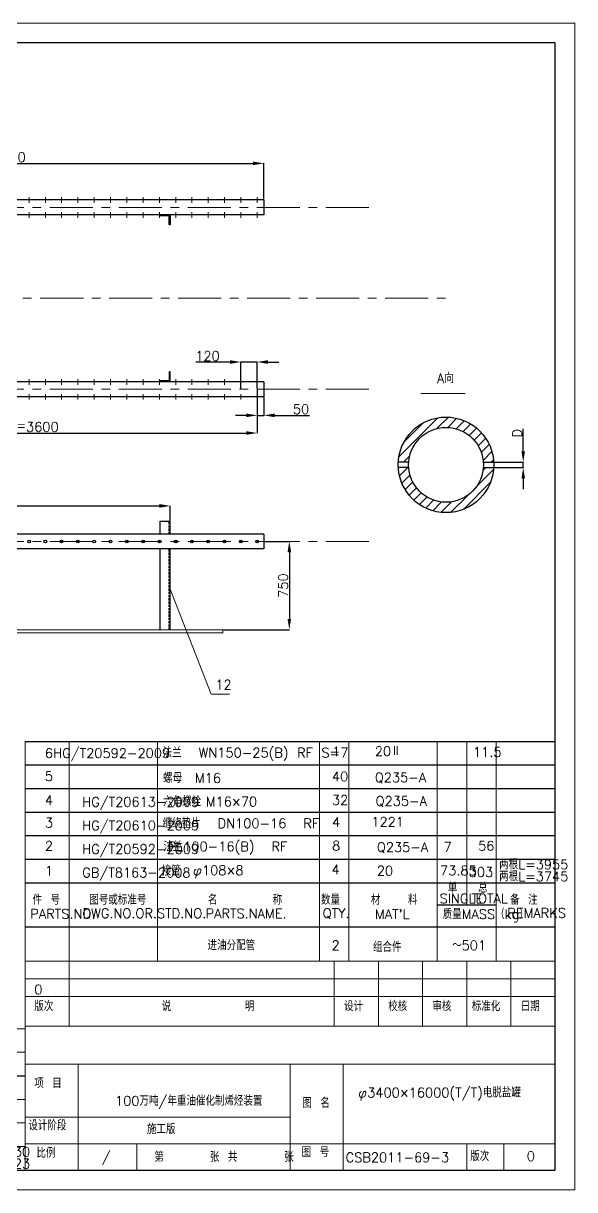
# Model space of a CAD drawing. Header units: millimetres. Extents: x 88585 to 143430, y -18275 to 16697.
# Drawn here: x 125734 to 129796, y -1514 to 7077 of the extents above; entities that cross this region are included whole.
import ezdxf
from ezdxf.enums import TextEntityAlignment as Align

# ---------------------------------------------------------------- set-up
doc = ezdxf.new("R2010")
doc.units = ezdxf.units.MM
doc.header["$PDMODE"] = 35
for name, pattern in [('CENTER', [50.8, 31.75, -6.35, 6.35, -6.35]), ('CENTERX2', [4, 2.5, -0.5, 0.5, -0.5]), ('DASHED2', [0.375, 0.25, -0.125])]:
    doc.linetypes.add(name, pattern=pattern)
doc.layers.get('Defpoints').update_dxf_attribs({"lineweight": 15})
doc.layers.add('1-THINLINE', color=7, linetype='Continuous')
for name, color, linetype, lineweight in [('Layer4', 7, 'Continuous', 15), ('中心线', 1, 'CENTERX2', 15), ('图层1', 3, 'Continuous', 15), ('图层2', 1, 'CENTER', 15), ('粗实线', 250, 'Continuous', 30), ('虚线', 6, 'DASHED2', 15)]:
    doc.layers.add(name, color=color, linetype=linetype, lineweight=lineweight)
doc.styles.get("Standard").update_dxf_attribs({"font": 'txt.shx', "height": 70, "bigfont": 'hzj.shx'})
doc.dimstyles.new('ISO-25$0', dxfattribs={"dimscale": 0.5, "dimtxt": 400, "dimasz": 3, "dimexe": 0.5, "dimexo": 0.625, "dimgap": 3, "dimtad": 1, "dimzin": 9, "dimdsep": 46, "dimtxsty": 'Standard', "dimcen": 2.5, "dimadec": 0, "dimazin": 0, "dimtfac": 1, "dimtmove": 0, "dimatfit": 3, "dimfxl": 0, "dimtolj": 1, "dimtzin": 0, "dimarcsym": 0})

# ---------------------------------------------------------------- blocks, each defined once
blk = doc.blocks.new('*D143')
at = {"layer": 'Defpoints', "color": 0}
for p in [(123856.4, 4381.5), (127456.4, 4381.5), (127456.4, 4059.4)]:
    blk.add_point(p, dxfattribs=at)
at = {"layer": '图层1', "color": 0, "lineweight": -2}
for p, q in [((123856.4, 4376.5), (123856.4, 4058.2)), ((127456.4, 4376.5), (127456.4, 4058.2)), ((123936.4, 4059.4), (127376.4, 4059.4))]:
    blk.add_line(p, q, dxfattribs=at)
at = {"layer": '图层1', "color": 0}
for points in [[(123936.4, 4072.8), (123936.4, 4046.1), (123856.4, 4059.4)], [(127376.4, 4072.8), (127376.4, 4046.1), (127456.4, 4059.4)]]:
    blk.add_solid(points, dxfattribs=at)
at = {"layer": '图层1', "color": 0, "insert": (125656.4, 4104.4), "char_height": 70, "attachment_point": 5}
blk.add_mtext('120×30＝3600', dxfattribs=at)
blk = doc.blocks.new('*D148')
at = {"layer": 'Defpoints', "color": 0}
for p in [(127456.4, 4381.5), (127506.4, 4327), (127456.4, 4189.5)]:
    blk.add_point(p, dxfattribs=at)
at = {"layer": '图层1', "color": 0, "lineweight": -2}
for p, q in [((127456.4, 4376.5), (127456.4, 4188.2)), ((127506.4, 4322), (127506.4, 4188.2)), ((127376.4, 4189.5), (127296.4, 4189.5)), ((127456.4, 4189.5), (127506.4, 4189.5)), ((127586.4, 4189.5), (127842.5, 4189.5))]:
    blk.add_line(p, q, dxfattribs=at)
at = {"layer": '图层1', "color": 0}
for points in [[(127376.4, 4202.8), (127376.4, 4176.1), (127456.4, 4189.5)], [(127586.4, 4202.8), (127586.4, 4176.1), (127506.4, 4189.5)]]:
    blk.add_solid(points, dxfattribs=at)
at = {"layer": '图层1', "color": 0, "insert": (127780, 4234.5), "char_height": 70, "attachment_point": 5}
blk.add_mtext('50', dxfattribs=at)
blk = doc.blocks.new('*D152')
at = {"layer": 'Defpoints', "color": 0}
for p in [(127336.4, 4582.3), (127336.4, 4381.5), (127456.4, 4381.5)]:
    blk.add_point(p, dxfattribs=at)
at = {"layer": '图层1', "color": 0, "lineweight": -2}
for p, q in [((127256.4, 4582.3), (127004.8, 4582.3)), ((127336.4, 4386.5), (127336.4, 4583.5)), ((127456.4, 4582.3), (127336.4, 4582.3)), ((127456.4, 4386.5), (127456.4, 4583.5)), ((127536.4, 4582.3), (127616.4, 4582.3))]:
    blk.add_line(p, q, dxfattribs=at)
at = {"layer": '图层1', "color": 0}
for points in [[(127256.4, 4595.6), (127256.4, 4568.9), (127336.4, 4582.3)], [(127536.4, 4595.6), (127536.4, 4568.9), (127456.4, 4582.3)]]:
    blk.add_solid(points, dxfattribs=at)
at = {"layer": '图层1', "color": 0, "insert": (127090.6, 4627.3), "char_height": 70, "attachment_point": 5}
blk.add_mtext('120', dxfattribs=at)
blk = doc.blocks.new('*D154')
at = {"layer": 'Defpoints', "color": 0}
for p in [(126816.4, 3522.8), (126816.4, 3410.3), (123556.4, 3260.8)]:
    blk.add_point(p, dxfattribs=at)
at = {"layer": '图层1', "color": 0, "lineweight": -2}
for p, q in [((123556.4, 3265.8), (123556.4, 3524)), ((123636.4, 3522.8), (126736.4, 3522.8)), ((126816.4, 3415.3), (126816.4, 3524))]:
    blk.add_line(p, q, dxfattribs=at)
at = {"layer": '图层1', "color": 0}
for points in [[(123636.4, 3536.1), (123636.4, 3509.4), (123556.4, 3522.8)], [(126736.4, 3536.1), (126736.4, 3509.4), (126816.4, 3522.8)]]:
    blk.add_solid(points, dxfattribs=at)
at = {"layer": '图层1', "color": 0, "insert": (125186.4, 3567.8), "char_height": 70, "attachment_point": 5}
blk.add_mtext('3260', dxfattribs=at)
blk = doc.blocks.new('*D248')
at = {"layer": 'Defpoints', "color": 0}
for p in [(129199.3, 3845), (129199.3, 3805), (129416.5, 3805)]:
    blk.add_point(p, dxfattribs=at)
at = {"layer": '图层1', "color": 0, "lineweight": -2}
for p, q in [((129416.5, 3925), (129416.5, 4091)), ((129204.3, 3845), (129417.7, 3845)), ((129204.3, 3805), (129417.7, 3805)), ((129416.5, 3805), (129416.5, 3845)), ((129416.5, 3725), (129416.5, 3645))]:
    blk.add_line(p, q, dxfattribs=at)
at = {"layer": '图层1', "color": 0}
for points in [[(129403.2, 3925), (129429.8, 3925), (129416.5, 3845)], [(129403.2, 3725), (129429.8, 3725), (129416.5, 3805)]]:
    blk.add_solid(points, dxfattribs=at)
at = {"layer": '图层1', "color": 0, "insert": (129371.5, 4057.6), "char_height": 70, "attachment_point": 5, "rotation": 90}
blk.add_mtext('D', dxfattribs=at)
blk = doc.blocks.new('*D252')
at = {"layer": 'Defpoints', "color": 0}
for p in [(127506.4, 6045.6), (123756.4, 5831.5), (127506.4, 5776)]:
    blk.add_point(p, dxfattribs=at)
at = {"layer": '图层1', "color": 0, "lineweight": -2}
for p, q in [((123756.4, 5836.5), (123756.4, 6046.9)), ((123836.4, 6045.6), (127426.4, 6045.6)), ((127506.4, 5781), (127506.4, 6046.9))]:
    blk.add_line(p, q, dxfattribs=at)
at = {"layer": '图层1', "color": 0}
for points in [[(123836.4, 6058.9), (123836.4, 6032.3), (123756.4, 6045.6)], [(127426.4, 6058.9), (127426.4, 6032.3), (127506.4, 6045.6)]]:
    blk.add_solid(points, dxfattribs=at)
at = {"layer": '图层1', "color": 0, "insert": (125631.4, 6090.6), "char_height": 70, "attachment_point": 5}
blk.add_mtext('3750', dxfattribs=at)
blk = doc.blocks.new('*D278')
at = {"layer": 'Defpoints', "color": 0}
for p in [(127506.4, 3260.8), (127204, 2610.3), (127693.7, 2610.3)]:
    blk.add_point(p, dxfattribs=at)
at = {"layer": '图层1', "color": 0, "lineweight": -2}
for p, q in [((127511.4, 3260.8), (127695, 3260.8)), ((127693.7, 3180.8), (127693.7, 2690.3)), ((127209, 2610.3), (127695, 2610.3))]:
    blk.add_line(p, q, dxfattribs=at)
at = {"layer": '图层1', "color": 0}
for points in [[(127680.4, 3180.8), (127707.1, 3180.8), (127693.7, 3260.8)], [(127680.4, 2690.3), (127707.1, 2690.3), (127693.7, 2610.3)]]:
    blk.add_solid(points, dxfattribs=at)
at = {"layer": '图层1', "color": 0, "insert": (127648.7, 2935.5), "char_height": 70, "attachment_point": 5, "rotation": 90}
blk.add_mtext('750', dxfattribs=at)

msp = doc.modelspace()

# ---------------------------------------------------------------- linework, layer by layer
at = {"layer": '1-THINLINE'}
for p, q in [((125747.156, 1787.905), (129650.951, 1787.905)), ((125747.156, 1614.403), (129650.951, 1614.403)), ((125747.156, 1614.403), (129650.951, 1614.403)), ((125747.156, 1440.901), (129650.951, 1440.901)), ((125747.156, 1267.399), (129650.951, 1267.399)), ((125747.156, 1093.897), (129650.951, 1093.897)), ((125747.156, 920.395), (129650.951, 920.395)), ((125747.156, 746.893), (129650.951, 746.893)), ((128783.441, 584.234), (129217.196, 584.234)), ((125747.156, 423.444), (129650.951, 423.444)), ((125747.156, 423.444), (129650.951, 423.444))]:
    msp.add_line(p, q, dxfattribs=at)
at = {"layer": 'Layer4'}
for p, q in [((127118.572, 2135.627), (126816.428, 2908.26)), ((127253.339, 2135.627), (127118.572, 2135.627)), ((126072.472, 1787.905), (126072.472, 421.576)), ((126723.105, 1787.905), (126723.105, 168.793)), ((127915.931, 1787.905), (127915.931, 168.793)), ((128132.808, 1787.905), (128132.808, 168.793)), ((128783.441, 1787.905), (128783.441, 168.793)), ((129000.318, 1787.905), (129000.318, 584.234)), ((129217.196, 1787.905), (129217.196, 168.793)), ((121843.361, -328.158), (125747.156, -328.158)), ((121843.361, -501.66), (125747.156, -501.66)), ((121843.361, -675.162), (125747.156, -675.162)), ((121843.361, -677.029), (125747.156, -677.029)), ((121843.361, -677.029), (125747.156, -677.029)), ((121843.361, -848.664), (125747.156, -848.664)), ((121843.361, -1022.166), (125747.156, -1022.166)), ((121843.361, -1195.668), (125747.156, -1195.668)), ((121843.361, -1195.668), (125747.156, -1195.668))]:
    msp.add_line(p, q, dxfattribs=at)
at = {"layer": 'Layer4', "color": 7}
for p, q in [((126072.472, 423.444), (126072.472, -308.337)), ((125747.156, 168.793), (129650.951, 168.793)), ((128024.37, 168.793), (128024.37, -308.337)), ((128349.686, 168.793), (128349.686, -308.337)), ((128675.002, 168.793), (128675.002, -308.337)), ((129000.318, 168.793), (129000.318, -308.337)), ((129325.635, 168.793), (129325.635, -308.337)), ((125747.156, 38.667), (129650.951, 38.667)), ((125747.156, -91.46), (129650.951, -91.46)), ((125747.156, -308.337), (129650.951, -308.337)), ((125747.156, -308.337), (129650.951, -308.337)), ((125747.156, -590.278), (129650.951, -590.278)), ((126137.535, -590.278), (126137.535, -1175.847)), ((127699.053, -590.278), (127699.053, -1371.037)), ((128089.433, -590.278), (128089.433, -1371.037)), ((122884.427, -677.029), (125747.156, -677.029)), ((125747.156, -980.658), (127699.053, -980.658)), ((125747.156, -1175.847), (129650.951, -1175.847)), ((126137.535, -1175.847), (126137.535, -1371.037)), ((126571.29, -1175.847), (126571.29, -1371.037)), ((129000.265, -1175.847), (129000.265, -1371.037)), ((129274.291, -1175.847), (129274.291, -1371.037))]:
    msp.add_line(p, q, dxfattribs=at)
at = {"layer": '图层1', "color": 7}
for p, q in [((117634.545, 7077.084), (129795.536, 7077.084)), ((129795.536, 7077.084), (129795.536, -1513.755)), ((129795.536, -1513.755), (117634.545, -1513.755))]:
    msp.add_line(p, q, dxfattribs=at)
at = {"layer": '图层1', "color": 0}
for p, q in [((125776.428, 5755.152), (125776.428, 5796.85)), ((125896.428, 5755.152), (125896.428, 5796.85)), ((126016.428, 5755.152), (126016.428, 5796.85)), ((126136.428, 5755.152), (126136.428, 5796.85)), ((126256.428, 5755.152), (126256.428, 5796.85)), ((126376.428, 5755.152), (126376.428, 5796.85)), ((126496.428, 5755.152), (126496.428, 5796.85)), ((126616.428, 5755.152), (126616.428, 5796.85)), ((126736.428, 5755.152), (126736.428, 5796.85)), ((126856.428, 5755.152), (126856.428, 5796.85)), ((126976.428, 5755.152), (126976.428, 5796.85)), ((127096.428, 5755.152), (127096.428, 5796.85)), ((127216.428, 5755.152), (127216.428, 5796.85)), ((127336.428, 5755.152), (127336.428, 5796.85)), ((127456.428, 5755.152), (127456.428, 5796.85)), ((125776.428, 5645.152), (125776.428, 5686.85)), ((125896.428, 5645.152), (125896.428, 5686.85)), ((126016.428, 5645.152), (126016.428, 5686.85)), ((126136.428, 5645.152), (126136.428, 5686.85)), ((126256.428, 5645.152), (126256.428, 5686.85)), ((126376.428, 5645.152), (126376.428, 5686.85)), ((126496.428, 5645.152), (126496.428, 5686.85)), ((126616.428, 5645.152), (126616.428, 5686.85)), ((126736.428, 5645.152), (126736.428, 5686.85)), ((126856.428, 5645.152), (126856.428, 5686.85)), ((126976.428, 5645.152), (126976.428, 5686.85)), ((127096.428, 5645.152), (127096.428, 5686.85)), ((127216.428, 5645.152), (127216.428, 5686.85)), ((127336.428, 5645.152), (127336.428, 5686.85)), ((127456.428, 5645.152), (127456.428, 5686.85)), ((126816.428, 5667.001), (126741.428, 5667.001)), ((125776.428, 4415.152), (125776.428, 4456.85)), ((125896.428, 4415.152), (125896.428, 4456.85)), ((126016.428, 4415.152), (126016.428, 4456.85)), ((126136.428, 4415.152), (126136.428, 4456.85)), ((126256.428, 4415.152), (126256.428, 4456.85)), ((126376.428, 4415.152), (126376.428, 4456.85)), ((126496.428, 4415.152), (126496.428, 4456.85)), ((126616.428, 4415.152), (126616.428, 4456.85)), ((126736.428, 4415.152), (126736.428, 4456.85)), ((126816.428, 4436.001), (126741.428, 4436.001)), ((126856.428, 4415.152), (126856.428, 4456.85)), ((126976.428, 4415.152), (126976.428, 4456.85)), ((127096.428, 4415.152), (127096.428, 4456.85)), ((127216.428, 4415.152), (127216.428, 4456.85)), ((127336.428, 4415.152), (127336.428, 4456.85)), ((127456.428, 4415.152), (127456.428, 4456.85)), ((125776.428, 4305.152), (125776.428, 4346.85)), ((125896.428, 4305.152), (125896.428, 4346.85)), ((126016.428, 4305.152), (126016.428, 4346.85)), ((126136.428, 4305.152), (126136.428, 4346.85)), ((126256.428, 4305.152), (126256.428, 4346.85)), ((126376.428, 4305.152), (126376.428, 4346.85)), ((126496.428, 4305.152), (126496.428, 4346.85)), ((126616.428, 4305.152), (126616.428, 4346.85)), ((126736.428, 4305.152), (126736.428, 4346.85)), ((126856.428, 4305.152), (126856.428, 4346.85)), ((126976.428, 4305.152), (126976.428, 4346.85)), ((127096.428, 4305.152), (127096.428, 4346.85)), ((127216.428, 4305.152), (127216.428, 4346.85)), ((127336.428, 4305.152), (127336.428, 4346.85)), ((127456.428, 4305.152), (127456.428, 4346.85)), ((128662.397, 4350.504), (128989.614, 4350.504)), ((128500.925, 3884.14), (128788.757, 4171.972)), ((128539.405, 3994.462), (128678.434, 4133.492)), ((128780.779, 4092.152), (128865.181, 4176.555)), ((128860.633, 4100.164), (128928.175, 4167.706)), ((128922.484, 4090.173), (128982.531, 4150.22)), ((128974.04, 4069.888), (129030.234, 4126.081)), ((129017.817, 4041.822), (129072.235, 4096.24)), ((129054.758, 4006.921), (129108.953, 4061.116)), ((129084.975, 3965.296), (129140.44, 4020.761)), ((129107.815, 3916.293), (129166.398, 3974.877)), ((128533.61, 3844.983), (128580.744, 3892.118)), ((129121.398, 3858.035), (129186.071, 3922.708)), ((128505.191, 3744.722), (128565.452, 3804.983)), ((129072.478, 3665.43), (129198.287, 3791.24)), ((129120.516, 3785.311), (129140.188, 3804.983)), ((129180.188, 3844.983), (129197.884, 3862.679)), ((128522.677, 3690.366), (128582.724, 3750.413)), ((128546.816, 3642.663), (128603.009, 3698.856)), ((128976.015, 3497.126), (129175.771, 3696.882)), ((128576.656, 3600.661), (128631.075, 3655.08)), ((128611.78, 3563.943), (128665.975, 3618.138)), ((128652.136, 3532.457), (128707.6, 3587.921)), ((128698.02, 3506.498), (128756.603, 3565.082)), ((128750.189, 3486.826), (128814.862, 3551.499)), ((128810.217, 3475.012), (128887.585, 3552.38)), ((128881.656, 3474.609), (129007.466, 3600.419)), ((123635.928, 2610.26), (127203.993, 2610.26)), ((123635.928, 2588.26), (127203.993, 2588.26)), ((127203.993, 2610.26), (127203.993, 2588.26)), ((125747.156, 1787.905), (125747.156, 421.576)), ((125747.156, 423.444), (125747.156, -1371.037))]:
    msp.add_line(p, q, dxfattribs=at)
at = {"layer": '图层2', "ltscale": 10}
for p, q in [((118817.618, 5721.501), (128295.237, 5721.501)), ((118238.808, 5051.501), (128874.047, 5051.501)), ((118817.618, 4381.501), (128295.237, 4381.501)), ((118817.618, 3260.76), (128295.237, 3260.76))]:
    msp.add_line(p, q, dxfattribs=at)
at = {"layer": '粗实线', "color": 7}
for p, q in [((129650.951, 6932.499), (117996.008, 6932.499)), ((129650.951, -1366.68), (129650.951, 6932.499)), ((127506.428, 5776.001), (123784.428, 5776.001)), ((127506.428, 5776.001), (127506.428, 5667.001)), ((127506.428, 5667.001), (123784.428, 5667.001)), ((126741.428, 5659.001), (126741.428, 5667.001)), ((126808.428, 5659.001), (126741.428, 5659.001)), ((126808.428, 5592.001), (126808.428, 5659.001)), ((126816.428, 5592.001), (126808.428, 5592.001)), ((126816.428, 5667.001), (126816.428, 5592.001)), ((126816.428, 4511.001), (126808.428, 4511.001)), ((126808.428, 4511.001), (126808.428, 4444.001)), ((126816.428, 4436.001), (126816.428, 4511.001)), ((127506.428, 4436.001), (123778.428, 4436.001)), ((126808.428, 4444.001), (126741.428, 4444.001)), ((126741.428, 4444.001), (126741.428, 4436.001)), ((127506.428, 4436.001), (127506.428, 4327.001)), ((127506.428, 4327.001), (123778.428, 4327.001)), ((128573.166, 3844.983), (128496.487, 3844.983)), ((128573.166, 3804.983), (128496.487, 3804.983)), ((129122.661, 3844.983), (129199.34, 3844.983)), ((129122.661, 3804.983), (129199.34, 3804.983)), ((126741.428, 3315.26), (126741.428, 3410.26)), ((126741.428, 3410.26), (126816.428, 3410.26)), ((126816.428, 3315.26), (126816.428, 3410.26)), ((127506.428, 3315.26), (123784.428, 3315.26)), ((127506.428, 3315.26), (127506.428, 3206.26)), ((127506.428, 3206.26), (123784.428, 3206.26)), ((126741.428, 2610.26), (126741.428, 3206.26)), ((126816.428, 2610.26), (126816.428, 3206.26)), ((117996.008, -1369.17), (129650.951, -1369.17))]:
    msp.add_line(p, q, dxfattribs=at)
for centre, radius in [((128847.913, 3824.983), 351.995), ((128847.913, 3824.983), 275.475), ((125776.428, 3260.76), 10), ((125896.428, 3260.76), 10), ((126016.428, 3260.76), 10), ((126136.428, 3260.76), 10), ((126256.428, 3260.76), 10), ((126376.428, 3260.76), 10), ((126496.428, 3260.76), 10), ((126616.428, 3260.76), 10), ((126736.428, 3260.76), 10), ((126856.428, 3260.76), 10), ((126976.428, 3260.76), 10), ((127096.428, 3260.76), 10), ((127216.428, 3260.76), 10), ((127336.428, 3260.76), 10), ((127456.428, 3260.76), 10)]:
    msp.add_circle(centre, radius, dxfattribs=at)
at = {"layer": '虚线', "color": 7, "lineweight": -2, "ltscale": 64}
for p, q in [((126808.428, 3315.26), (126808.428, 3410.26)), ((126808.428, 2610.26), (126808.428, 3206.26))]:
    msp.add_line(p, q, dxfattribs=at)

# ---------------------------------------------------------------- texts
at = {"layer": '1-THINLINE'}
for s, p in [('6', (125892.993, 1665.806)), ('法兰  WN150-25(B) RF S=7', (126760.467, 1669.902)), ('1', (128008.672, 1679.122)), ('11.5', (129046.823, 1674.664)), ('5', (125892.993, 1496.624)), ('螺母', (126764.028, 1483.05)), ('M16', (126998.957, 1483.05)), ('40', (128007.577, 1494.378)), ('Q235-A', (128323.277, 1487.279)), ('4', (125892.993, 1318.802)), ('HG/T20613-2009', (126167.945, 1307.255)), ('六角螺栓', (126764.028, 1309.548)), ('M16×70', (127078.371, 1309.548)), ('32', (128007.577, 1320.876)), ('Q235-A', (128329.231, 1313.777)), ('3', (125892.993, 1153.987)), ('HG/T20610-2009', (126167.945, 1133.753)), ('缠绕垫片  DN100-16  RF  ', (126760.467, 1149.396)), ('4', (128008.672, 1158.616)), ('2', (125892.993, 983.602)), ('HG/T20592-2009', (126167.945, 960.251)), ('法兰', (126766.445, 976.559)), ('8', (128008.672, 985.114)), ('Q235-A', (128338.629, 973.972)), ('7', (128829.273, 975.647)), ('56', (129084.383, 984.27)), ('1', (125892.993, 800.124)), ('GB/T8163-2008', (126167.945, 786.749)), ('接管', (126754.342, 799.922)), ('φ108×8', (126984.322, 803.786)), ('4', (128004.391, 809.554)), ('20', (128338.63, 800.47)), ('73.85', (128803.888, 802.145)), ('303', (129015.117, 790.764)), ('两根L=3955', (129239.494, 846.561)), ('两根L=3745', (129239.494, 758.336)), ('单', (128861.522, 673.585)), ('总', (129083.994, 673.585)), ('件 号', (125802.671, 585.122)), ('图号或标准号', (126220.136, 585.122)), ('名      称', (127094.202, 585.122)), ('数量', (127926.556, 585.122)), ('材   料', (128293.875, 585.122)), ('SINGLE', (128800.266, 595.342)), ('TOTAL', (129035.984, 595.342)), ('备 注', (129320.055, 585.122)), ('PARTS.NO.', (125785.518, 483.256)), ('DWG.NO.OR.STD.NO.', (126170.1, 487.096)), ('PARTS.NAME.', (127076.371, 485.115)), ('QTY.', (127939.322, 487.591)), ("MAT'L", (128324.519, 480.407)), ('质量MASS（kg）', (128823.643, 480.087)), ('REMARKS', (129299.202, 489.487)), ('进油分配管', (127091.514, 250.386)), ('2', (128004.391, 250.386)), ('组合件', (128310.001, 237.862)), ('～501', (128892.807, 250.363)), ('0', (125815.19, -74.024)), ('版次', (125815.19, -198.444)), ('说        明', (126753.929, -198.444)), ('设计', (128096.801, -198.444)), ('校核', (128422.117, -198.444)), ('审核', (128747.433, -198.444)), ('标准化', (129037.742, -198.444)), ('日期', (129398.066, -198.444)), ('项 目', (125814.748, -766.07)), ('φ3400×16000(T/T)电脱盐罐', (128201.297, -833.885)), ('100万吨/年重油催化制烯烃装置', (126409.903, -894.931)), ('图 名', (127789.744, -910.755)), ('设计阶段', (125771.118, -1076.446)), ('施工版', (126644.798, -1103.33)), ('两根L=630', (125335.699, -1269.502)), ('比例', (125831.561, -1278.743)), ('图 号', (127784.563, -1273.453)), ('一根L=723', (125335.699, -1357.726)), ('/', (126312.537, -1308.538)), ('第     张 共     张', (126698.904, -1308.637)), ('CSB2011-69-3', (128108.436, -1311.025)), ('版次', (129026.191, -1302.693)), ('0', (129442.71, -1302.693))]:
    msp.add_text(s, height=70, dxfattribs=at).set_placement(p)
for s, p in [('HG/T20592-2009', (126384.96, 1666.502)), ('20Ⅱ', (128418.208, 1680.769)), ('1221', (128418.208, 1160.263)), ('PL100-16(B)  RF', (127238.701, 978.61))]:
    msp.add_text(s, height=70, dxfattribs=at).set_placement(p, align=Align.CENTER)
at = {"layer": '中心线', "color": 7}
msp.add_text('A向', height=70, dxfattribs=at).set_placement((128843.188, 4468.831), align=Align.MIDDLE)
msp.add_text('12', height=70, dxfattribs=at).set_placement((127148.358, 2170.464))

# ---------------------------------------------------------------- dimensions: what is measured, and where the dimension line sits
at = {"layer": '图层1', "color": 7}
for base, p1, p2, picture, middle in [((127506.428, 6045.607), (123756.428, 5831.501), (127506.428, 5776.001), '*D252', (125631.428, 6090.607)), ((127336.428, 4582.269), (127456.428, 4381.501), (127336.428, 4381.501), '*D152', (127090.594, 4627.269)), ((126816.428, 3522.76), (123556.428, 3260.76), (126816.428, 3410.26), '*D154', (125186.428, 3567.76))]:
    dim = msp.add_linear_dim(base=base, p1=p1, p2=p2, dimstyle='ISO-25$0', override={"dimscale": 1, "dimtxt": 80, "dimasz": 80, "dimexe": 1.25, "dimexo": 5, "dimgap": 10, "dimzin": 8, "dimdsep": 44, "dimtxsty": 'Standard', "dimtolj": 0, "dimtzin": 8}, dxfattribs=at)
    dim.commit()
    dim.dimension.update_dxf_attribs({"geometry": picture, "text_midpoint": middle})
dim = msp.add_linear_dim(base=(127456.428, 4059.441), p1=(123856.428, 4381.501), p2=(127456.428, 4381.501), text='120×30＝<>', dimstyle='ISO-25$0', override={"dimscale": 1, "dimtxt": 80, "dimasz": 80, "dimexe": 1.25, "dimexo": 5, "dimgap": 10, "dimzin": 8, "dimdsep": 44, "dimtxsty": 'Standard', "dimtolj": 0, "dimtzin": 8}, dxfattribs=at)
dim.commit()
dim.dimension.update_dxf_attribs({"geometry": '*D143', "text_midpoint": (125656.428, 4104.441)})
dim = msp.add_linear_dim(base=(127456.428, 4189.453), p1=(127506.428, 4327.001), p2=(127456.428, 4381.501), dimstyle='ISO-25$0', override={"dimscale": 1, "dimtxt": 80, "dimasz": 80, "dimexe": 1.25, "dimexo": 5, "dimgap": 10, "dimzin": 8, "dimdsep": 44, "dimtxsty": 'Standard', "dimtolj": 0, "dimtzin": 8}, dxfattribs=at)
dim.commit()
dim.dimension.update_dxf_attribs({"geometry": '*D148', "text_midpoint": (127780.047, 4189.453), "dimtype": 160})
dim = msp.add_linear_dim(base=(129416.484, 3804.983), p1=(129199.34, 3844.983), p2=(129199.34, 3804.983), angle=270, text='D', dimstyle='ISO-25$0', override={"dimscale": 1, "dimtxt": 80, "dimasz": 80, "dimexe": 1.25, "dimexo": 5, "dimgap": 10, "dimzin": 8, "dimdsep": 44, "dimtxsty": 'Standard', "dimtolj": 0, "dimtzin": 8}, dxfattribs=at)
dim.commit()
dim.dimension.update_dxf_attribs({"geometry": '*D248', "text_midpoint": (129416.484, 4057.65), "dimtype": 160})
dim = msp.add_linear_dim(base=(127693.745, 2610.26), p1=(127506.428, 3260.76), p2=(127203.993, 2610.26), angle=90, text='750', dimstyle='ISO-25$0', override={"dimscale": 1, "dimtxt": 80, "dimasz": 80, "dimexe": 1.25, "dimexo": 5, "dimgap": 10, "dimzin": 8, "dimdsep": 44, "dimtxsty": 'Standard', "dimtolj": 0, "dimtzin": 8}, dxfattribs=at)
dim.commit()
dim.dimension.update_dxf_attribs({"geometry": '*D278', "text_midpoint": (127648.745, 2935.51)})

doc.saveas('drawing.dxf')
